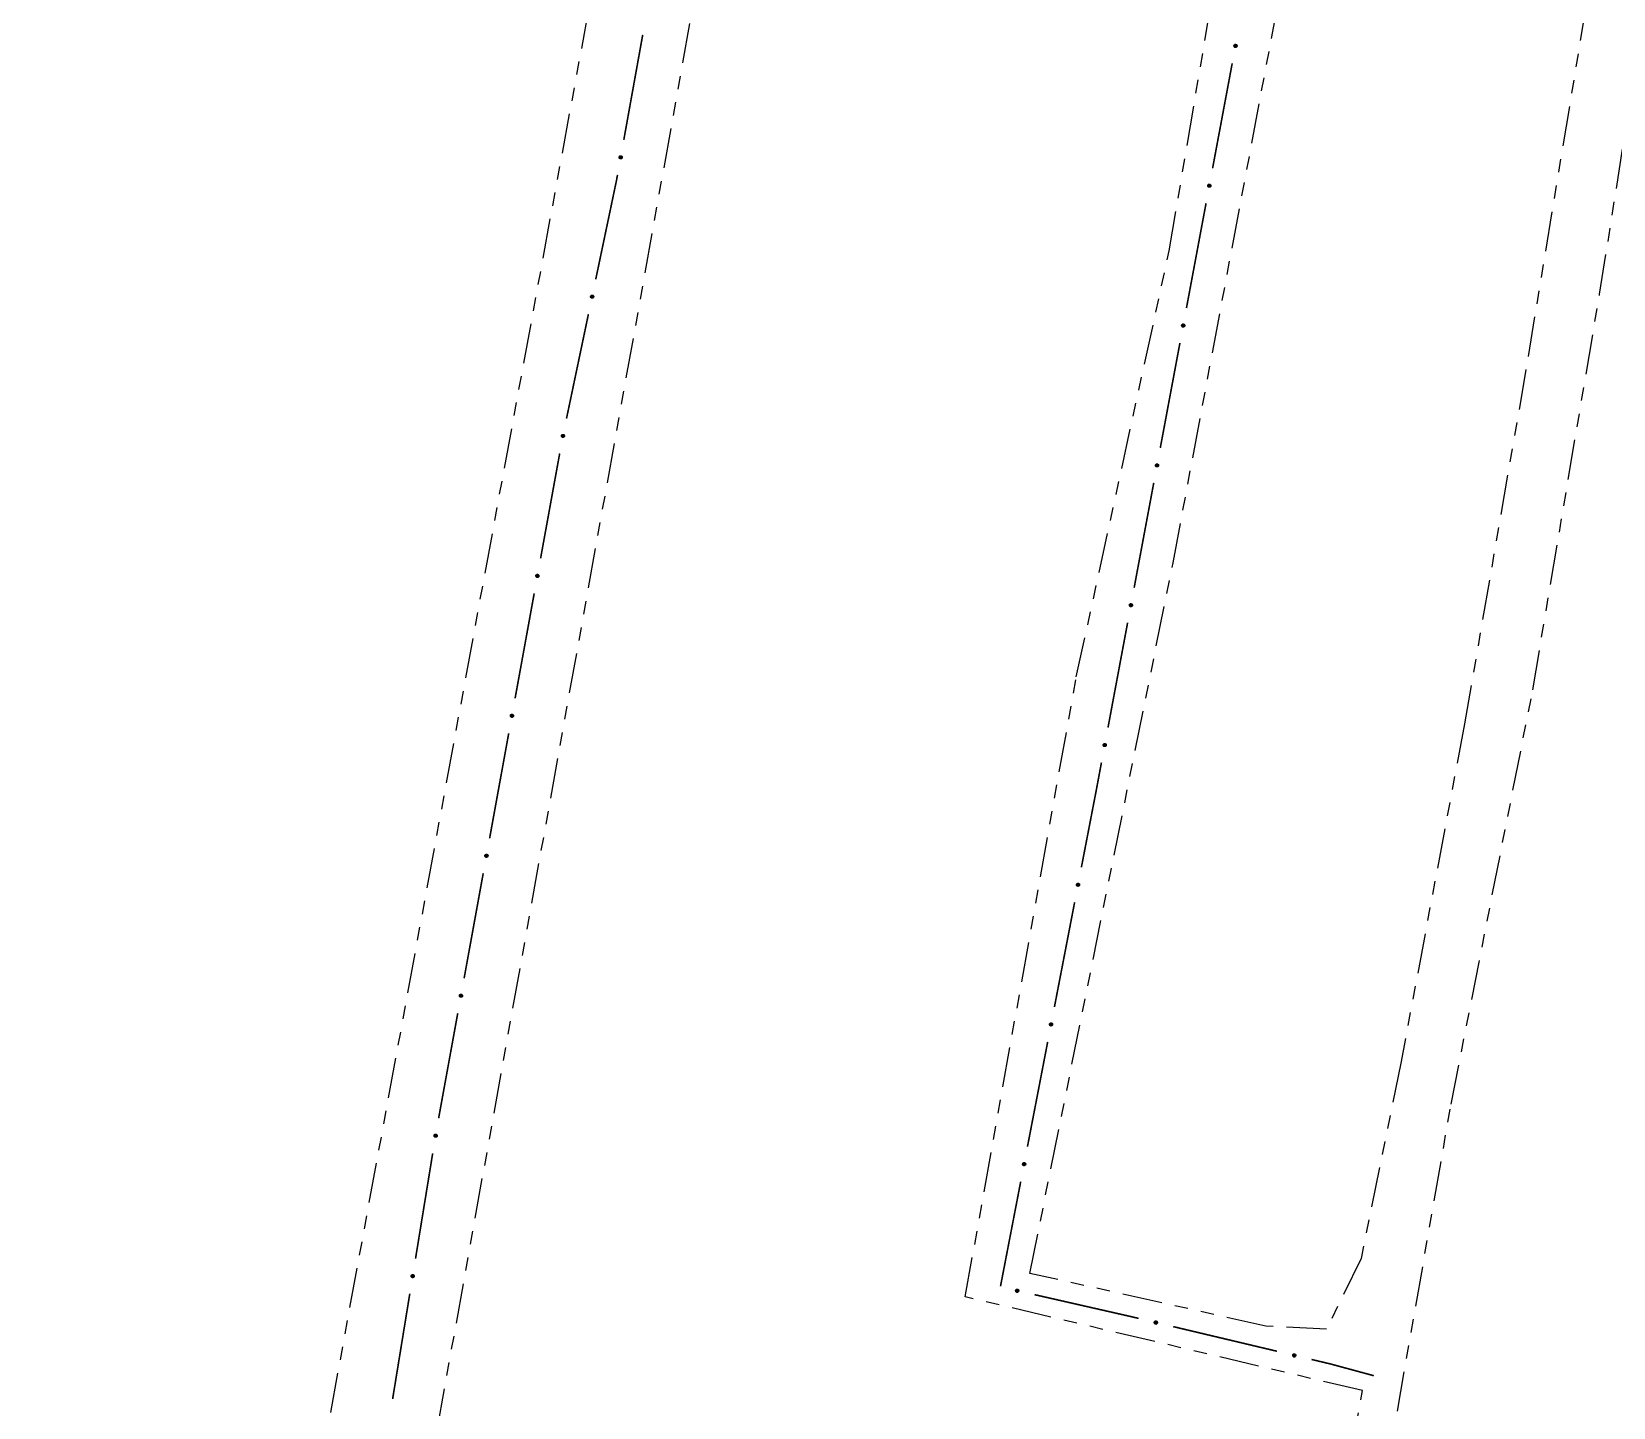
# Model space of a CAD drawing. Extents: x 211453 to 215163, y 4877397 to 4881305.
# Drawn here: x 212489.7 to 212667.6, y 4878217.6 to 4878372.4 of the extents above; entities that cross this region are included whole.
import ezdxf

# ---------------------------------------------------------------- set-up
doc = ezdxf.new("R2010")
doc.units = 0
doc.header["$LTSCALE"] = 1.5
doc.header["$MEASUREMENT"] = 0
doc.linetypes.add('TRACO_25', pattern=[8, 3, -1, 1, -1, 1, -1])
doc.layers.add('SV-EIXO-RUA-N-PAV', color=6, linetype='CONTINUOUS')
doc.layers.add('SV-RUA-NAO-PAV', color=7, linetype='CONTINUOUS')

msp = doc.modelspace()

# ---------------------------------------------------------------- linework, layer by layer
at = {"layer": 'SV-EIXO-RUA-N-PAV', "const_width": 0.18}
for points in [[(212558.424071, 4878372.003974), (212556.297537, 4878360.1939)], [(212624.728048, 4878368.796337), (212622.522119, 4878357.000835)], [(212555.480887, 4878355.658493), (212553.140085, 4878344.509929)], [(212555.588692, 4878356.257208), (212555.480887, 4878355.658493)], [(212621.786809, 4878353.069001), (212619.58088, 4878341.273499)], [(212552.318149, 4878340.595287), (212549.852343, 4878328.851361)], [(212618.84557, 4878337.341664), (212616.639641, 4878325.546162)], [(212549.086227, 4878324.925778), (212546.936211, 4878313.119956)], [(212615.904331, 4878321.614328), (212613.698402, 4878309.818825)], [(212546.219539, 4878309.184682), (212544.069523, 4878297.37886)], [(212612.963093, 4878305.886991), (212610.757163, 4878294.091489)], [(212543.352851, 4878293.443586), (212541.202835, 4878281.637764)], [(212610.021854, 4878290.159655), (212609.470371, 4878287.210779)], [(212609.459562, 4878287.152979), (212607.764516, 4878278.373922)], [(212609.470371, 4878287.210779), (212609.459562, 4878287.152979)], [(212540.486163, 4878277.70249), (212538.336147, 4878265.896668)], [(212607.006208, 4878274.446459), (212604.731284, 4878262.664069)], [(212537.619476, 4878261.961394), (212535.46946, 4878250.155572)], [(212603.972976, 4878258.736605), (212601.698052, 4878246.954215)], [(212534.802781, 4878246.21167), (212532.871027, 4878234.368177)], [(212600.939744, 4878243.026752), (212598.66482, 4878231.244361)], [(212532.227109, 4878230.420346), (212530.295355, 4878218.576853)], [(212602.49636, 4878230.311869), (212613.222094, 4878227.870839)], [(212613.222094, 4878227.870839), (212613.435328, 4878227.82231)], [(212613.435328, 4878227.82231), (212614.195506, 4878227.641811)], [(212618.087302, 4878226.717732), (212629.762691, 4878223.945493)], [(212633.654487, 4878223.021414), (212635.600385, 4878222.559374)], [(212635.600385, 4878222.559374), (212635.760786, 4878222.521288)], [(212635.760786, 4878222.521288), (212640.42779, 4878221.257308)], [(212640.42779, 4878221.257308), (212640.654037, 4878221.196033)]]:
    msp.add_lwpolyline(points, dxfattribs=at)
at = {"layer": 'SV-EIXO-RUA-N-PAV'}
for points in [[(212625.23032, 4878370.883251), (212625.258526, 4878370.843295), (212625.274597, 4878370.803187), (212625.278372, 4878370.765877), (212625.273112, 4878370.732037), (212625.263831, 4878370.698024), (212625.246908, 4878370.665796), (212625.220203, 4878370.634186), (212625.18032, 4878370.605611), (212625.138151, 4878370.591848), (212625.101771, 4878370.586189), (212625.066169, 4878370.589643), (212625.033278, 4878370.599212), (212625.000382, 4878370.617898), (212624.968613, 4878370.645274), (212624.94085, 4878370.686073), (212624.925364, 4878370.725502), (212624.92266, 4878370.761685), (212624.926358, 4878370.797455), (212624.936249, 4878370.832067), (212624.953044, 4878370.863607), (212624.980665, 4878370.895544), (212625.021297, 4878370.922412), (212625.060446, 4878370.938306), (212625.096582, 4878370.941518), (212625.131716, 4878370.937084), (212625.165944, 4878370.928191), (212625.199049, 4878370.912528), (212625.23032, 4878370.883251)], [(212556.076914, 4878358.347453), (212556.105388, 4878358.307688), (212556.121729, 4878358.267689), (212556.125755, 4878358.230405), (212556.120723, 4878358.196531), (212556.111671, 4878358.162456), (212556.094965, 4878358.130114), (212556.068473, 4878358.098326), (212556.028783, 4878358.069483), (212555.986708, 4878358.055437), (212555.950367, 4878358.049533), (212555.914743, 4878358.052747), (212555.881788, 4878358.062095), (212555.848767, 4878358.080559), (212555.816815, 4878358.107721), (212555.788778, 4878358.148332), (212555.773027, 4878358.187656), (212555.770079, 4878358.223821), (212555.773537, 4878358.259614), (212555.783195, 4878358.294292), (212555.799777, 4878358.325944), (212555.827183, 4878358.358066), (212555.867633, 4878358.385207), (212555.906674, 4878358.401365), (212555.942788, 4878358.40482), (212555.97795, 4878358.400622), (212556.012238, 4878358.391959), (212556.045447, 4878358.376519), (212556.076914, 4878358.347453)], [(212622.289081, 4878355.155914), (212622.317287, 4878355.115958), (212622.333358, 4878355.075851), (212622.337133, 4878355.038541), (212622.331873, 4878355.004701), (212622.322592, 4878354.970687), (212622.305669, 4878354.938459), (212622.278964, 4878354.90685), (212622.239081, 4878354.878274), (212622.196912, 4878354.864511), (212622.160532, 4878354.858853), (212622.12493, 4878354.862306), (212622.092039, 4878354.871875), (212622.059143, 4878354.890561), (212622.027375, 4878354.917938), (212621.999611, 4878354.958736), (212621.984126, 4878354.998165), (212621.981421, 4878355.034349), (212621.985119, 4878355.070119), (212621.995011, 4878355.10473), (212622.011805, 4878355.13627), (212622.039426, 4878355.168207), (212622.080058, 4878355.195076), (212622.119207, 4878355.21097), (212622.155343, 4878355.214182), (212622.190477, 4878355.209748), (212622.224705, 4878355.200854), (212622.25781, 4878355.185192), (212622.289081, 4878355.155914)], [(212552.866373, 4878342.670602), (212552.893689, 4878342.630034), (212552.908871, 4878342.589581), (212552.911822, 4878342.552197), (212552.905816, 4878342.518481), (212552.895786, 4878342.484681), (212552.878156, 4878342.452834), (212552.850759, 4878342.421822), (212552.810255, 4878342.394134), (212552.767793, 4878342.381305), (212552.731297, 4878342.376451), (212552.69578, 4878342.38069), (212552.663108, 4878342.390983), (212552.630633, 4878342.41039), (212552.599476, 4878342.438462), (212552.57262, 4878342.479863), (212552.558009, 4878342.519624), (212552.556104, 4878342.555859), (212552.560591, 4878342.591538), (212552.571244, 4878342.625923), (212552.58873, 4878342.657085), (212552.61705, 4878342.688404), (212552.658265, 4878342.714369), (212552.697755, 4878342.729395), (212552.733954, 4878342.731808), (212552.768981, 4878342.7266), (212552.803005, 4878342.716953), (212552.835756, 4878342.700563), (212552.866373, 4878342.670602)], [(212619.347842, 4878339.428578), (212619.376048, 4878339.388622), (212619.392119, 4878339.348514), (212619.395895, 4878339.311204), (212619.390634, 4878339.277364), (212619.381353, 4878339.243351), (212619.364431, 4878339.211122), (212619.337725, 4878339.179513), (212619.297842, 4878339.150938), (212619.255674, 4878339.137175), (212619.219293, 4878339.131516), (212619.183692, 4878339.13497), (212619.1508, 4878339.144539), (212619.117905, 4878339.163224), (212619.086136, 4878339.190601), (212619.058373, 4878339.2314), (212619.042887, 4878339.270829), (212619.040182, 4878339.307012), (212619.043881, 4878339.342782), (212619.053772, 4878339.377394), (212619.070566, 4878339.408934), (212619.098187, 4878339.440871), (212619.138819, 4878339.467739), (212619.177968, 4878339.483633), (212619.214104, 4878339.486845), (212619.249238, 4878339.482411), (212619.283466, 4878339.473518), (212619.316571, 4878339.457855), (212619.347842, 4878339.428578)], [(212549.578605, 4878327.015048), (212549.607, 4878326.975226), (212549.623261, 4878326.935195), (212549.627213, 4878326.897903), (212549.622113, 4878326.864039), (212549.612994, 4878326.829982), (212549.596224, 4878326.797673), (212549.569668, 4878326.765938), (212549.529921, 4878326.737174), (212549.487818, 4878326.723211), (212549.451465, 4878326.71738), (212549.415847, 4878326.720665), (212549.382911, 4878326.730078), (212549.349927, 4878326.748608), (212549.318029, 4878326.775834), (212549.290073, 4878326.8165), (212549.2744, 4878326.855855), (212549.271524, 4878326.892026), (212549.275053, 4878326.927813), (212549.28478, 4878326.962471), (212549.301425, 4878326.99409), (212549.328895, 4878327.026157), (212549.369399, 4878327.053218), (212549.408472, 4878327.069298), (212549.444593, 4878327.072681), (212549.479747, 4878327.068413), (212549.514017, 4878327.059682), (212549.547196, 4878327.044176), (212549.578605, 4878327.015048)], [(212616.406603, 4878323.701241), (212616.434809, 4878323.661285), (212616.45088, 4878323.621177), (212616.454656, 4878323.583868), (212616.449395, 4878323.550028), (212616.440115, 4878323.516014), (212616.423192, 4878323.483786), (212616.396486, 4878323.452177), (212616.356603, 4878323.423601), (212616.314435, 4878323.409838), (212616.278055, 4878323.40418), (212616.242453, 4878323.407633), (212616.209561, 4878323.417202), (212616.176666, 4878323.435888), (212616.144897, 4878323.463264), (212616.117134, 4878323.504063), (212616.101648, 4878323.543492), (212616.098943, 4878323.579676), (212616.102642, 4878323.615446), (212616.112533, 4878323.650057), (212616.129327, 4878323.681597), (212616.156949, 4878323.713534), (212616.19758, 4878323.740403), (212616.236729, 4878323.756297), (212616.272865, 4878323.759509), (212616.307999, 4878323.755075), (212616.342227, 4878323.746181), (212616.375332, 4878323.730518), (212616.406603, 4878323.701241)], [(212546.711917, 4878311.273952), (212546.740312, 4878311.23413), (212546.756573, 4878311.194099), (212546.760525, 4878311.156807), (212546.755425, 4878311.122943), (212546.746306, 4878311.088886), (212546.729536, 4878311.056578), (212546.70298, 4878311.024842), (212546.663233, 4878310.996078), (212546.62113, 4878310.982115), (212546.584777, 4878310.976284), (212546.54916, 4878310.979569), (212546.516223, 4878310.988982), (212546.483239, 4878311.007512), (212546.451341, 4878311.034738), (212546.423385, 4878311.075405), (212546.407713, 4878311.114759), (212546.404837, 4878311.15093), (212546.408366, 4878311.186717), (212546.418093, 4878311.221375), (212546.434737, 4878311.252994), (212546.462207, 4878311.285061), (212546.502711, 4878311.312122), (212546.541784, 4878311.328202), (212546.577905, 4878311.331585), (212546.613059, 4878311.327317), (212546.647329, 4878311.318586), (212546.680508, 4878311.303081), (212546.711917, 4878311.273952)], [(212613.465364, 4878307.973905), (212613.49357, 4878307.933949), (212613.509641, 4878307.893841), (212613.513417, 4878307.856531), (212613.508157, 4878307.822691), (212613.498876, 4878307.788678), (212613.481953, 4878307.756449), (212613.455247, 4878307.72484), (212613.415365, 4878307.696265), (212613.373196, 4878307.682502), (212613.336816, 4878307.676843), (212613.301214, 4878307.680296), (212613.268322, 4878307.689866), (212613.235427, 4878307.708551), (212613.203658, 4878307.735928), (212613.175895, 4878307.776727), (212613.160409, 4878307.816156), (212613.157704, 4878307.852339), (212613.161403, 4878307.888109), (212613.171294, 4878307.922721), (212613.188088, 4878307.954261), (212613.21571, 4878307.986197), (212613.256341, 4878308.013066), (212613.29549, 4878308.02896), (212613.331627, 4878308.032172), (212613.36676, 4878308.027738), (212613.400989, 4878308.018844), (212613.434094, 4878308.003182), (212613.465364, 4878307.973905)], [(212543.845229, 4878295.532856), (212543.873624, 4878295.493034), (212543.889885, 4878295.453003), (212543.893837, 4878295.415711), (212543.888737, 4878295.381847), (212543.879618, 4878295.34779), (212543.862848, 4878295.315482), (212543.836292, 4878295.283746), (212543.796545, 4878295.254982), (212543.754443, 4878295.241019), (212543.71809, 4878295.235188), (212543.682472, 4878295.238473), (212543.649535, 4878295.247887), (212543.616552, 4878295.266416), (212543.584653, 4878295.293642), (212543.556697, 4878295.334309), (212543.541025, 4878295.373663), (212543.538149, 4878295.409834), (212543.541678, 4878295.445621), (212543.551405, 4878295.480279), (212543.568049, 4878295.511898), (212543.595519, 4878295.543966), (212543.636023, 4878295.571026), (212543.675096, 4878295.587106), (212543.711217, 4878295.590489), (212543.746371, 4878295.586221), (212543.780641, 4878295.57749), (212543.81382, 4878295.561985), (212543.845229, 4878295.532856)], [(212610.524126, 4878292.246568), (212610.552331, 4878292.206612), (212610.568402, 4878292.166504), (212610.572178, 4878292.129194), (212610.566918, 4878292.095355), (212610.557637, 4878292.061341), (212610.540714, 4878292.029113), (212610.514008, 4878291.997503), (212610.474126, 4878291.968928), (212610.431957, 4878291.955165), (212610.395577, 4878291.949506), (212610.359975, 4878291.95296), (212610.327084, 4878291.962529), (212610.294188, 4878291.981215), (212610.262419, 4878292.008591), (212610.234656, 4878292.04939), (212610.21917, 4878292.088819), (212610.216466, 4878292.125003), (212610.220164, 4878292.160772), (212610.230055, 4878292.195384), (212610.246849, 4878292.226924), (212610.274471, 4878292.258861), (212610.315103, 4878292.28573), (212610.354251, 4878292.301624), (212610.390388, 4878292.304836), (212610.425521, 4878292.300402), (212610.45975, 4878292.291508), (212610.492855, 4878292.275845), (212610.524126, 4878292.246568)], [(212540.978542, 4878279.79176), (212541.006936, 4878279.751938), (212541.023197, 4878279.711907), (212541.02715, 4878279.674615), (212541.02205, 4878279.640751), (212541.01293, 4878279.606694), (212540.99616, 4878279.574386), (212540.969604, 4878279.54265), (212540.929858, 4878279.513886), (212540.887755, 4878279.499924), (212540.851402, 4878279.494092), (212540.815784, 4878279.497377), (212540.782848, 4878279.506791), (212540.749864, 4878279.52532), (212540.717966, 4878279.552546), (212540.690009, 4878279.593213), (212540.674337, 4878279.632568), (212540.671461, 4878279.668738), (212540.67499, 4878279.704525), (212540.684717, 4878279.739183), (212540.701361, 4878279.770802), (212540.728831, 4878279.80287), (212540.769335, 4878279.82993), (212540.808408, 4878279.84601), (212540.844529, 4878279.849393), (212540.879683, 4878279.845126), (212540.913953, 4878279.836394), (212540.947132, 4878279.820889), (212540.978542, 4878279.79176)], [(212607.520685, 4878276.530397), (212607.548657, 4878276.490277), (212607.564493, 4878276.450075), (212607.56805, 4878276.412744), (212607.562592, 4878276.378936), (212607.553112, 4878276.344977), (212607.536001, 4878276.312848), (212607.50911, 4878276.281396), (212607.469061, 4878276.253054), (212607.426813, 4878276.239538), (212607.3904, 4878276.234093), (212607.354819, 4878276.237754), (212607.321984, 4878276.247516), (212607.289199, 4878276.266394), (212607.25759, 4878276.293956), (212607.230067, 4878276.334917), (212607.214812, 4878276.374435), (212607.212319, 4878276.410634), (212607.216227, 4878276.446382), (212607.22632, 4878276.480935), (212607.243299, 4878276.512376), (212607.271107, 4878276.544151), (212607.311895, 4878276.570781), (212607.351136, 4878276.586446), (212607.387291, 4878276.589446), (212607.422398, 4878276.584807), (212607.456573, 4878276.575713), (212607.489586, 4878276.559857), (212607.520685, 4878276.530397)], [(212538.111854, 4878264.050664), (212538.140248, 4878264.010842), (212538.156509, 4878263.970811), (212538.160462, 4878263.933519), (212538.155362, 4878263.899655), (212538.146242, 4878263.865598), (212538.129472, 4878263.83329), (212538.102917, 4878263.801554), (212538.06317, 4878263.77279), (212538.021067, 4878263.758828), (212537.984714, 4878263.752997), (212537.949096, 4878263.756281), (212537.91616, 4878263.765695), (212537.883176, 4878263.784224), (212537.851278, 4878263.81145), (212537.823322, 4878263.852117), (212537.807649, 4878263.891472), (212537.804773, 4878263.927642), (212537.808302, 4878263.963429), (212537.818029, 4878263.998087), (212537.834674, 4878264.029707), (212537.862144, 4878264.061774), (212537.902647, 4878264.088835), (212537.941721, 4878264.104914), (212537.977841, 4878264.108297), (212538.012995, 4878264.10403), (212538.047266, 4878264.095298), (212538.080444, 4878264.079793), (212538.111854, 4878264.050664)], [(212604.487453, 4878260.820543), (212604.515424, 4878260.780423), (212604.53126, 4878260.740222), (212604.534818, 4878260.70289), (212604.529359, 4878260.669082), (212604.51988, 4878260.635123), (212604.502769, 4878260.602995), (212604.475878, 4878260.571542), (212604.435829, 4878260.543201), (212604.393581, 4878260.529685), (212604.357168, 4878260.524239), (212604.321587, 4878260.527901), (212604.288752, 4878260.537663), (212604.255966, 4878260.55654), (212604.224358, 4878260.584102), (212604.196834, 4878260.625063), (212604.18158, 4878260.664582), (212604.179087, 4878260.700781), (212604.182995, 4878260.736528), (212604.193088, 4878260.771081), (212604.210067, 4878260.802522), (212604.237875, 4878260.834297), (212604.278663, 4878260.860927), (212604.317904, 4878260.876592), (212604.354058, 4878260.879593), (212604.389165, 4878260.874953), (212604.423341, 4878260.865859), (212604.456354, 4878260.850003), (212604.487453, 4878260.820543)], [(212535.256515, 4878248.309671), (212535.285639, 4878248.27038), (212535.302636, 4878248.230656), (212535.307276, 4878248.193444), (212535.302802, 4878248.159491), (212535.294313, 4878248.125271), (212535.278142, 4878248.092659), (212535.252177, 4878248.060439), (212535.212968, 4878248.030946), (212535.17113, 4878248.016209), (212535.13489, 4878248.009708), (212535.099218, 4878248.012335), (212535.066114, 4878248.021139), (212535.032793, 4878248.039056), (212535.000398, 4878248.065688), (212534.971696, 4878248.105832), (212534.9553, 4878248.144891), (212534.951757, 4878248.181003), (212534.954625, 4878248.216848), (212534.96371, 4878248.25168), (212534.979769, 4878248.283601), (212535.006642, 4878248.31617), (212535.046639, 4878248.343974), (212535.085409, 4878248.360772), (212535.121461, 4878248.364821), (212535.156688, 4878248.361203), (212535.191114, 4878248.353106), (212535.224573, 4878248.338215), (212535.256515, 4878248.309671)], [(212601.454221, 4878245.11069), (212601.482192, 4878245.070569), (212601.498028, 4878245.030368), (212601.501585, 4878244.993037), (212601.496127, 4878244.959228), (212601.486647, 4878244.92527), (212601.469536, 4878244.893141), (212601.442646, 4878244.861688), (212601.402597, 4878244.833347), (212601.360348, 4878244.819831), (212601.323936, 4878244.814385), (212601.288355, 4878244.818047), (212601.25552, 4878244.827809), (212601.222734, 4878244.846687), (212601.191126, 4878244.874249), (212601.163602, 4878244.915209), (212601.148347, 4878244.954728), (212601.145855, 4878244.990927), (212601.149762, 4878245.026674), (212601.159856, 4878245.061227), (212601.176834, 4878245.092669), (212601.204642, 4878245.124443), (212601.24543, 4878245.151074), (212601.284672, 4878245.166739), (212601.320826, 4878245.169739), (212601.355933, 4878245.165099), (212601.390109, 4878245.156005), (212601.423122, 4878245.140149), (212601.454221, 4878245.11069)], [(212532.680842, 4878232.518347), (212532.709967, 4878232.479056), (212532.726964, 4878232.439332), (212532.731604, 4878232.40212), (212532.72713, 4878232.368167), (212532.718641, 4878232.333947), (212532.70247, 4878232.301335), (212532.676504, 4878232.269115), (212532.637295, 4878232.239622), (212532.595457, 4878232.224885), (212532.559218, 4878232.218384), (212532.523546, 4878232.221011), (212532.490441, 4878232.229815), (212532.457121, 4878232.247732), (212532.424726, 4878232.274364), (212532.396024, 4878232.314508), (212532.379628, 4878232.353567), (212532.376085, 4878232.389679), (212532.378952, 4878232.425525), (212532.388038, 4878232.460356), (212532.404096, 4878232.492277), (212532.43097, 4878232.524846), (212532.470967, 4878232.55265), (212532.509737, 4878232.569448), (212532.545789, 4878232.573497), (212532.581016, 4878232.569879), (212532.615441, 4878232.561782), (212532.648901, 4878232.546891), (212532.680842, 4878232.518347)], [(212600.430556, 4878230.894912), (212600.471579, 4878230.921543), (212600.512281, 4878230.936042), (212600.54971, 4878230.938364), (212600.583319, 4878230.931792), (212600.616946, 4878230.921196), (212600.648492, 4878230.903032), (212600.679039, 4878230.875118), (212600.706042, 4878230.834154), (212600.718155, 4878230.791482), (212600.722395, 4878230.754909), (212600.717559, 4878230.719469), (212600.706718, 4878230.686974), (212600.686768, 4878230.65483), (212600.658176, 4878230.62415), (212600.616329, 4878230.597994), (212600.576328, 4878230.584053), (212600.540066, 4878230.582758), (212600.504467, 4878230.587844), (212600.470267, 4878230.599074), (212600.439403, 4878230.617082), (212600.408565, 4878230.645924), (212600.383296, 4878230.68757), (212600.368937, 4878230.727308), (212600.367132, 4878230.763541), (212600.372929, 4878230.798476), (212600.383147, 4878230.832333), (212600.400085, 4878230.864804), (212600.430556, 4878230.894912)], [(212616.027041, 4878227.320067), (212616.068311, 4878227.346313), (212616.109147, 4878227.360431), (212616.146596, 4878227.362403), (212616.180142, 4878227.355517), (212616.213669, 4878227.344607), (212616.245044, 4878227.326149), (212616.275328, 4878227.29795), (212616.301947, 4878227.256736), (212616.31366, 4878227.213952), (212616.317558, 4878227.177342), (212616.312391, 4878227.141948), (212616.301247, 4878227.109556), (212616.280996, 4878227.0776), (212616.252119, 4878227.047188), (212616.210029, 4878227.021425), (212616.169899, 4878227.007859), (212616.133627, 4878227.006903), (212616.098078, 4878227.012322), (212616.063983, 4878227.023871), (212616.03329, 4878227.042166), (212616.002722, 4878227.071296), (212615.977845, 4878227.113176), (212615.963857, 4878227.153046), (212615.962392, 4878227.189295), (212615.968515, 4878227.224174), (212615.979049, 4878227.257934), (212615.99629, 4878227.290245), (212616.027041, 4878227.320067)], [(212631.594226, 4878223.623749), (212631.635496, 4878223.649995), (212631.676332, 4878223.664113), (212631.71378, 4878223.666085), (212631.747327, 4878223.659199), (212631.780853, 4878223.648288), (212631.812228, 4878223.629831), (212631.842513, 4878223.601632), (212631.869131, 4878223.560418), (212631.880844, 4878223.517634), (212631.884742, 4878223.481023), (212631.879576, 4878223.44563), (212631.868431, 4878223.413238), (212631.848181, 4878223.381282), (212631.819304, 4878223.35087), (212631.777214, 4878223.325107), (212631.737084, 4878223.311541), (212631.700812, 4878223.310584), (212631.665262, 4878223.316004), (212631.631168, 4878223.327553), (212631.600474, 4878223.345848), (212631.569907, 4878223.374978), (212631.545029, 4878223.416858), (212631.531041, 4878223.456728), (212631.529576, 4878223.492977), (212631.535699, 4878223.527856), (212631.546234, 4878223.561616), (212631.563474, 4878223.593927), (212631.594226, 4878223.623749)]]:
    msp.add_lwpolyline(points, close=True, dxfattribs=at)
for points in [[(212624.936249, 4878370.832067), (212624.925364, 4878370.725502)], [(212624.944473, 4878370.843454), (212624.933806, 4878370.712184)], [(212624.953044, 4878370.863607), (212624.94085, 4878370.686073)], [(212624.968181, 4878370.873725), (212624.955702, 4878370.673385)], [(212624.980665, 4878370.895544), (212624.968613, 4878370.645274)], [(212625.001779, 4878370.904922), (212624.984554, 4878370.634672)], [(212625.021297, 4878370.922412), (212625.000382, 4878370.617898)], [(212625.039488, 4878370.92841), (212625.016668, 4878370.613397)], [(212625.060446, 4878370.938306), (212625.033278, 4878370.599212)], [(212625.07712, 4878370.936642), (212625.049785, 4878370.597486)], [(212625.096582, 4878370.941518), (212625.066169, 4878370.589643)], [(212625.113247, 4878370.936827), (212625.081725, 4878370.590125)], [(212625.131716, 4878370.937084), (212625.101771, 4878370.586189)], [(212625.14921, 4878370.928713), (212625.122628, 4878370.59358)], [(212625.165944, 4878370.928191), (212625.138151, 4878370.591848)], [(212625.181488, 4878370.915736), (212625.160512, 4878370.603154)], [(212625.199049, 4878370.912528), (212625.18032, 4878370.605611)], [(212625.212762, 4878370.897394), (212625.19906, 4878370.623708)], [(212625.23032, 4878370.883251), (212625.220203, 4878370.634186)], [(212625.244799, 4878370.860862), (212625.234501, 4878370.657338)], [(212625.258526, 4878370.843295), (212625.246908, 4878370.665796)], [(212625.267785, 4878370.820471), (212625.256027, 4878370.690793)], [(212625.274597, 4878370.803187), (212625.263831, 4878370.698024)], [(212555.783195, 4878358.294292), (212555.773027, 4878358.187656)], [(212555.791342, 4878358.305734), (212555.781558, 4878358.174395)], [(212555.799777, 4878358.325944), (212555.788778, 4878358.148332)], [(212555.814845, 4878358.336164), (212555.803714, 4878358.135744)], [(212555.827183, 4878358.358066), (212555.816815, 4878358.107721)], [(212555.848233, 4878358.367587), (212555.832827, 4878358.097227)], [(212555.867633, 4878358.385207), (212555.848767, 4878358.080559)], [(212555.885783, 4878358.391328), (212555.865083, 4878358.076168)], [(212555.906674, 4878358.401365), (212555.881788, 4878358.062095)], [(212555.923359, 4878358.399813), (212555.898306, 4878358.06048)], [(212555.942788, 4878358.40482), (212555.914743, 4878358.052747)], [(212555.959484, 4878358.40024), (212555.930295, 4878358.053334)], [(212555.97795, 4878358.400622), (212555.950367, 4878358.049533)], [(212555.995501, 4878358.392369), (212555.971174, 4878358.057065)], [(212556.012238, 4878358.391959), (212555.986708, 4878358.055437)], [(212556.027865, 4878358.379609), (212556.008992, 4878358.066893)], [(212556.045447, 4878358.376519), (212556.028783, 4878358.069483)], [(212556.059262, 4878358.361477), (212556.047401, 4878358.087706)], [(212556.076914, 4878358.347453), (212556.068473, 4878358.098326)], [(212556.091544, 4878358.325162), (212556.082615, 4878358.121573)], [(212556.105388, 4878358.307688), (212556.094965, 4878358.130114)], [(212556.114801, 4878358.284926), (212556.103916, 4878358.155172)], [(212556.121729, 4878358.267689), (212556.111671, 4878358.162456)], [(212621.995011, 4878355.10473), (212621.984126, 4878354.998165)], [(212622.003235, 4878355.116117), (212621.992567, 4878354.984847)], [(212622.011805, 4878355.13627), (212621.999611, 4878354.958736)], [(212622.026942, 4878355.146388), (212622.014463, 4878354.946048)], [(212622.039426, 4878355.168207), (212622.027375, 4878354.917938)], [(212622.06054, 4878355.177586), (212622.043316, 4878354.907336)], [(212622.080058, 4878355.195076), (212622.059143, 4878354.890561)], [(212622.098249, 4878355.201074), (212622.075429, 4878354.88606)], [(212622.119207, 4878355.21097), (212622.092039, 4878354.871875)], [(212622.135881, 4878355.209306), (212622.108547, 4878354.870149)], [(212622.155343, 4878355.214182), (212622.12493, 4878354.862306)], [(212622.172008, 4878355.20949), (212622.140486, 4878354.862788)], [(212622.190477, 4878355.209748), (212622.160532, 4878354.858853)], [(212622.207972, 4878355.201377), (212622.18139, 4878354.866244)], [(212622.224705, 4878355.200854), (212622.196912, 4878354.864511)], [(212622.240249, 4878355.188399), (212622.219273, 4878354.875817)], [(212622.25781, 4878355.185192), (212622.239081, 4878354.878274)], [(212622.271523, 4878355.170057), (212622.257821, 4878354.896372)], [(212622.289081, 4878355.155914), (212622.278964, 4878354.90685)], [(212622.30356, 4878355.133526), (212622.293262, 4878354.930001)], [(212622.317287, 4878355.115958), (212622.305669, 4878354.938459)], [(212622.326547, 4878355.093134), (212622.314789, 4878354.963456)], [(212622.333358, 4878355.075851), (212622.322592, 4878354.970687)], [(212552.571244, 4878342.625923), (212552.558009, 4878342.519624)], [(212552.579717, 4878342.637126), (212552.566154, 4878342.506123)], [(212552.58873, 4878342.657085), (212552.57262, 4878342.479863)], [(212552.604087, 4878342.666866), (212552.587188, 4878342.46685)], [(212552.61705, 4878342.688404), (212552.599476, 4878342.438462)], [(212552.638366, 4878342.697314), (212552.615179, 4878342.42751)], [(212552.658265, 4878342.714369), (212552.630633, 4878342.41039)], [(212552.676584, 4878342.719964), (212552.646815, 4878342.405531)], [(212552.697755, 4878342.729395), (212552.663108, 4878342.390983)], [(212552.714389, 4878342.727363), (212552.679573, 4878342.388893)], [(212552.733954, 4878342.731808), (212552.69578, 4878342.38069)], [(212552.750511, 4878342.72675), (212552.711343, 4878342.380828)], [(212552.768981, 4878342.7266), (212552.731297, 4878342.376451)], [(212552.786287, 4878342.717844), (212552.752312, 4878342.38338)], [(212552.803005, 4878342.716953), (212552.767793, 4878342.381305)], [(212552.81827, 4878342.704158), (212552.790398, 4878342.392115)], [(212552.835756, 4878342.700563), (212552.810255, 4878342.394134)], [(212552.849132, 4878342.685129), (212552.82939, 4878342.411814)], [(212552.866373, 4878342.670602), (212552.850759, 4878342.421822)], [(212552.880354, 4878342.6479), (212552.865565, 4878342.444652)], [(212552.893689, 4878342.630034), (212552.878156, 4878342.452834)], [(212552.902443, 4878342.607011), (212552.887825, 4878342.477624)], [(212552.908871, 4878342.589581), (212552.895786, 4878342.484681)], [(212619.053772, 4878339.377394), (212619.042887, 4878339.270829)], [(212619.061996, 4878339.388781), (212619.051328, 4878339.257511)], [(212619.070566, 4878339.408934), (212619.058373, 4878339.2314)], [(212619.085703, 4878339.419052), (212619.073224, 4878339.218711)], [(212619.098187, 4878339.440871), (212619.086136, 4878339.190601)], [(212619.119301, 4878339.450249), (212619.102077, 4878339.179999)], [(212619.138819, 4878339.467739), (212619.117905, 4878339.163224)], [(212619.15701, 4878339.473737), (212619.134191, 4878339.158724)], [(212619.177968, 4878339.483633), (212619.1508, 4878339.144539)], [(212619.194642, 4878339.481969), (212619.167308, 4878339.142813)], [(212619.214104, 4878339.486845), (212619.183692, 4878339.13497)], [(212619.230769, 4878339.482154), (212619.199247, 4878339.135452)], [(212619.249238, 4878339.482411), (212619.219293, 4878339.131516)], [(212619.266733, 4878339.47404), (212619.240151, 4878339.138907)], [(212619.283466, 4878339.473518), (212619.255674, 4878339.137175)], [(212619.29901, 4878339.461063), (212619.278034, 4878339.148481)], [(212619.316571, 4878339.457855), (212619.297842, 4878339.150938)], [(212619.330284, 4878339.44272), (212619.316582, 4878339.169035)], [(212619.347842, 4878339.428578), (212619.337725, 4878339.179513)], [(212619.362322, 4878339.406189), (212619.352023, 4878339.202665)], [(212619.376048, 4878339.388622), (212619.364431, 4878339.211122)], [(212619.385308, 4878339.365798), (212619.37355, 4878339.23612)], [(212619.392119, 4878339.348514), (212619.381353, 4878339.243351)], [(212549.28478, 4878326.962471), (212549.2744, 4878326.855855)], [(212549.29295, 4878326.973897), (212549.282905, 4878326.842578)], [(212549.301425, 4878326.99409), (212549.290073, 4878326.8165)], [(212549.316514, 4878327.00428), (212549.304984, 4878326.803883)], [(212549.328895, 4878327.026157), (212549.318029, 4878326.775834)], [(212549.349964, 4878327.035636), (212549.33402, 4878326.765307)], [(212549.369399, 4878327.053218), (212549.349927, 4878326.748608)], [(212549.387561, 4878327.059302), (212549.366234, 4878326.744184)], [(212549.408472, 4878327.069298), (212549.382911, 4878326.730078)], [(212549.425154, 4878327.067713), (212549.399427, 4878326.728431)], [(212549.444593, 4878327.072681), (212549.415847, 4878326.720665)], [(212549.46128, 4878327.068069), (212549.431401, 4878326.721221)], [(212549.479747, 4878327.068413), (212549.451465, 4878326.71738)], [(212549.497281, 4878327.060125), (212549.472287, 4878326.72487)], [(212549.514017, 4878327.059682), (212549.487818, 4878326.723211)], [(212549.52962, 4878327.047301), (212549.510125, 4878326.734623)], [(212549.547196, 4878327.044176), (212549.529921, 4878326.737174)], [(212549.560981, 4878327.029107), (212549.548575, 4878326.75536)], [(212549.578605, 4878327.015048), (212549.569668, 4878326.765938)], [(212549.59319, 4878326.992728), (212549.583856, 4878326.789157)], [(212549.607, 4878326.975226), (212549.596224, 4878326.797673)], [(212549.616368, 4878326.952446), (212549.605224, 4878326.822714)], [(212549.623261, 4878326.935195), (212549.612994, 4878326.829982)], [(212616.112533, 4878323.650057), (212616.101648, 4878323.543492)], [(212616.120757, 4878323.661444), (212616.110089, 4878323.530174)], [(212616.129327, 4878323.681597), (212616.117134, 4878323.504063)], [(212616.144464, 4878323.691715), (212616.131985, 4878323.491375)], [(212616.156949, 4878323.713534), (212616.144897, 4878323.463264)], [(212616.178062, 4878323.722913), (212616.160838, 4878323.452663)], [(212616.19758, 4878323.740403), (212616.176666, 4878323.435888)], [(212616.215771, 4878323.746401), (212616.192952, 4878323.431387)], [(212616.236729, 4878323.756297), (212616.209561, 4878323.417202)], [(212616.253403, 4878323.754633), (212616.226069, 4878323.415476)], [(212616.272865, 4878323.759509), (212616.242453, 4878323.407633)], [(212616.28953, 4878323.754817), (212616.258008, 4878323.408115)], [(212616.307999, 4878323.755075), (212616.278055, 4878323.40418)], [(212616.325494, 4878323.746704), (212616.298912, 4878323.411571)], [(212616.342227, 4878323.746181), (212616.314435, 4878323.409838)], [(212616.357771, 4878323.733726), (212616.336795, 4878323.421144)], [(212616.375332, 4878323.730518), (212616.356603, 4878323.423601)], [(212616.389046, 4878323.715384), (212616.375343, 4878323.441699)], [(212616.406603, 4878323.701241), (212616.396486, 4878323.452177)], [(212616.421083, 4878323.678853), (212616.410784, 4878323.475328)], [(212616.434809, 4878323.661285), (212616.423192, 4878323.483786)], [(212616.444069, 4878323.638461), (212616.432311, 4878323.508783)], [(212616.45088, 4878323.621177), (212616.440115, 4878323.516014)], [(212546.418093, 4878311.221375), (212546.407713, 4878311.114759)], [(212546.426263, 4878311.232801), (212546.416217, 4878311.101482)], [(212546.434737, 4878311.252994), (212546.423385, 4878311.075405)], [(212546.449826, 4878311.263184), (212546.438296, 4878311.062787)], [(212546.462207, 4878311.285061), (212546.451341, 4878311.034738)], [(212546.483276, 4878311.29454), (212546.467332, 4878311.024212)], [(212546.502711, 4878311.312122), (212546.483239, 4878311.007512)], [(212546.520873, 4878311.318206), (212546.499547, 4878311.003088)], [(212546.541784, 4878311.328202), (212546.516223, 4878310.988982)], [(212546.558466, 4878311.326617), (212546.532739, 4878310.987335)], [(212546.577905, 4878311.331585), (212546.54916, 4878310.979569)], [(212546.594592, 4878311.326973), (212546.564713, 4878310.980125)], [(212546.613059, 4878311.327317), (212546.584777, 4878310.976284)], [(212546.630593, 4878311.319029), (212546.6056, 4878310.983774)], [(212546.647329, 4878311.318586), (212546.62113, 4878310.982115)], [(212546.662932, 4878311.306205), (212546.643437, 4878310.993527)], [(212546.680508, 4878311.303081), (212546.663233, 4878310.996078)], [(212546.694293, 4878311.288011), (212546.681887, 4878311.014264)], [(212546.711917, 4878311.273952), (212546.70298, 4878311.024842)], [(212546.726503, 4878311.251632), (212546.717169, 4878311.048061)], [(212546.740312, 4878311.23413), (212546.729536, 4878311.056578)], [(212546.74968, 4878311.21135), (212546.738536, 4878311.081618)], [(212546.756573, 4878311.194099), (212546.746306, 4878311.088886)], [(212613.171294, 4878307.922721), (212613.160409, 4878307.816156)], [(212613.179518, 4878307.934108), (212613.16885, 4878307.802838)], [(212613.188088, 4878307.954261), (212613.175895, 4878307.776727)], [(212613.203225, 4878307.964379), (212613.190746, 4878307.764038)], [(212613.21571, 4878307.986197), (212613.203658, 4878307.735928)], [(212613.236823, 4878307.995576), (212613.219599, 4878307.725326)], [(212613.256341, 4878308.013066), (212613.235427, 4878307.708551)], [(212613.274532, 4878308.019064), (212613.251713, 4878307.70405)], [(212613.29549, 4878308.02896), (212613.268322, 4878307.689866)], [(212613.312164, 4878308.027296), (212613.28483, 4878307.68814)], [(212613.331627, 4878308.032172), (212613.301214, 4878307.680296)], [(212613.348292, 4878308.027481), (212613.31677, 4878307.680779)], [(212613.36676, 4878308.027738), (212613.336816, 4878307.676843)], [(212613.384255, 4878308.019367), (212613.357673, 4878307.684234)], [(212613.400989, 4878308.018844), (212613.373196, 4878307.682502)], [(212613.416533, 4878308.00639), (212613.395556, 4878307.693808)], [(212613.434094, 4878308.003182), (212613.415365, 4878307.696265)], [(212613.447807, 4878307.988047), (212613.434105, 4878307.714362)], [(212613.465364, 4878307.973905), (212613.455247, 4878307.72484)], [(212613.479844, 4878307.951516), (212613.469545, 4878307.747992)], [(212613.49357, 4878307.933949), (212613.481953, 4878307.756449)], [(212613.50283, 4878307.911125), (212613.491072, 4878307.781447)], [(212613.509641, 4878307.893841), (212613.498876, 4878307.788678)], [(212543.551405, 4878295.480279), (212543.541025, 4878295.373663)], [(212543.559575, 4878295.491705), (212543.549529, 4878295.360386)], [(212543.568049, 4878295.511898), (212543.556697, 4878295.334309)], [(212543.583138, 4878295.522088), (212543.571608, 4878295.321691)], [(212543.595519, 4878295.543966), (212543.584653, 4878295.293642)], [(212543.616588, 4878295.553444), (212543.600644, 4878295.283116)], [(212543.636023, 4878295.571026), (212543.616552, 4878295.266416)], [(212543.654185, 4878295.577111), (212543.632859, 4878295.261992)], [(212543.675096, 4878295.587106), (212543.649535, 4878295.247887)], [(212543.691778, 4878295.585521), (212543.666051, 4878295.246239)], [(212543.711217, 4878295.590489), (212543.682472, 4878295.238473)], [(212543.727904, 4878295.585877), (212543.698025, 4878295.239029)], [(212543.746371, 4878295.586221), (212543.71809, 4878295.235188)], [(212543.763905, 4878295.577933), (212543.738912, 4878295.242678)], [(212543.780641, 4878295.57749), (212543.754443, 4878295.241019)], [(212543.796244, 4878295.565109), (212543.776749, 4878295.252431)], [(212543.81382, 4878295.561985), (212543.796545, 4878295.254982)], [(212543.827605, 4878295.546915), (212543.8152, 4878295.273168)], [(212543.845229, 4878295.532856), (212543.836292, 4878295.283746)], [(212543.859815, 4878295.510536), (212543.850481, 4878295.306965)], [(212543.873624, 4878295.493034), (212543.862848, 4878295.315482)], [(212543.882992, 4878295.470254), (212543.871849, 4878295.340522)], [(212543.889885, 4878295.453003), (212543.879618, 4878295.34779)], [(212610.230055, 4878292.195384), (212610.21917, 4878292.088819)], [(212610.238279, 4878292.206771), (212610.227612, 4878292.075501)], [(212610.246849, 4878292.226924), (212610.234656, 4878292.04939)], [(212610.261987, 4878292.237042), (212610.249507, 4878292.036702)], [(212610.274471, 4878292.258861), (212610.262419, 4878292.008591)], [(212610.295585, 4878292.26824), (212610.27836, 4878291.99799)], [(212610.315103, 4878292.28573), (212610.294188, 4878291.981215)], [(212610.333293, 4878292.291728), (212610.310474, 4878291.976714)], [(212610.354251, 4878292.301624), (212610.327084, 4878291.962529)], [(212610.370926, 4878292.29996), (212610.343591, 4878291.960803)], [(212610.390388, 4878292.304836), (212610.359975, 4878291.95296)], [(212610.407053, 4878292.300144), (212610.375531, 4878291.953442)], [(212610.425521, 4878292.300402), (212610.395577, 4878291.949506)], [(212610.443016, 4878292.292031), (212610.416434, 4878291.956898)], [(212610.45975, 4878292.291508), (212610.431957, 4878291.955165)], [(212610.475294, 4878292.279053), (212610.454317, 4878291.966471)], [(212610.492855, 4878292.275845), (212610.474126, 4878291.968928)], [(212610.506568, 4878292.260711), (212610.492866, 4878291.987026)], [(212610.524126, 4878292.246568), (212610.514008, 4878291.997503)], [(212610.538605, 4878292.22418), (212610.528307, 4878292.020655)], [(212610.552331, 4878292.206612), (212610.540714, 4878292.029113)], [(212610.561591, 4878292.183788), (212610.549833, 4878292.05411)], [(212610.568402, 4878292.166504), (212610.557637, 4878292.061341)], [(212540.684717, 4878279.739183), (212540.674337, 4878279.632568)], [(212540.692887, 4878279.750609), (212540.682841, 4878279.61929)], [(212540.701361, 4878279.770802), (212540.690009, 4878279.593213)], [(212540.716451, 4878279.780992), (212540.704921, 4878279.580595)], [(212540.728831, 4878279.80287), (212540.717966, 4878279.552546)], [(212540.7499, 4878279.812348), (212540.733957, 4878279.54202)], [(212540.769335, 4878279.82993), (212540.749864, 4878279.52532)], [(212540.787498, 4878279.836015), (212540.766171, 4878279.520896)], [(212540.808408, 4878279.84601), (212540.782848, 4878279.506791)], [(212540.82509, 4878279.844425), (212540.799363, 4878279.505143)], [(212540.844529, 4878279.849393), (212540.815784, 4878279.497377)], [(212540.861216, 4878279.844781), (212540.831337, 4878279.497933)], [(212540.879683, 4878279.845126), (212540.851402, 4878279.494092)], [(212540.897218, 4878279.836837), (212540.872224, 4878279.501583)], [(212540.913953, 4878279.836394), (212540.887755, 4878279.499924)], [(212540.929556, 4878279.824013), (212540.910061, 4878279.511335)], [(212540.947132, 4878279.820889), (212540.929858, 4878279.513886)], [(212540.960917, 4878279.805819), (212540.948512, 4878279.532072)], [(212540.978542, 4878279.79176), (212540.969604, 4878279.54265)], [(212540.993127, 4878279.76944), (212540.983793, 4878279.565869)], [(212541.006936, 4878279.751938), (212540.99616, 4878279.574386)], [(212541.016304, 4878279.729158), (212541.005161, 4878279.599426)], [(212541.023197, 4878279.711907), (212541.01293, 4878279.606694)], [(212607.22632, 4878276.480935), (212607.214812, 4878276.374435)], [(212607.234611, 4878276.492274), (212607.223175, 4878276.361068)], [(212607.243299, 4878276.512376), (212607.230067, 4878276.334917)], [(212607.258495, 4878276.522405), (212607.244843, 4878276.322141)], [(212607.271107, 4878276.544151), (212607.25759, 4878276.293956)], [(212607.292275, 4878276.553406), (212607.273469, 4878276.283261)], [(212607.311895, 4878276.570781), (212607.289199, 4878276.266394)], [(212607.330121, 4878276.576672), (212607.305458, 4878276.261798)], [(212607.351136, 4878276.586446), (212607.321984, 4878276.247516)], [(212607.3678, 4878276.584684), (212607.338481, 4878276.245694)], [(212607.387291, 4878276.589446), (212607.354819, 4878276.237754)], [(212607.403928, 4878276.584657), (212607.370377, 4878276.238145)], [(212607.422398, 4878276.584807), (212607.3904, 4878276.234093)], [(212607.439843, 4878276.576333), (212607.4113, 4878276.241362)], [(212607.456573, 4878276.575713), (212607.426813, 4878276.239538)], [(212607.472044, 4878276.563167), (212607.449239, 4878276.250713)], [(212607.489586, 4878276.559857), (212607.469061, 4878276.253054)], [(212607.503211, 4878276.544642), (212607.487907, 4878276.271042)], [(212607.520685, 4878276.530397), (212607.50911, 4878276.281396)], [(212607.535033, 4878276.507924), (212607.523544, 4878276.304463)], [(212607.548657, 4878276.490277), (212607.536001, 4878276.312848)], [(212607.557783, 4878276.467399), (212607.545266, 4878276.337792)], [(212607.564493, 4878276.450075), (212607.553112, 4878276.344977)], [(212537.818029, 4878263.998087), (212537.807649, 4878263.891472)], [(212537.826199, 4878264.009513), (212537.816153, 4878263.878194)], [(212537.834674, 4878264.029707), (212537.823322, 4878263.852117)], [(212537.849763, 4878264.039896), (212537.838233, 4878263.839499)], [(212537.862144, 4878264.061774), (212537.851278, 4878263.81145)], [(212537.883213, 4878264.071252), (212537.867269, 4878263.800924)], [(212537.902647, 4878264.088835), (212537.883176, 4878263.784224)], [(212537.92081, 4878264.094919), (212537.899483, 4878263.7798)], [(212537.941721, 4878264.104914), (212537.91616, 4878263.765695)], [(212537.958402, 4878264.103329), (212537.932675, 4878263.764047)], [(212537.977841, 4878264.108297), (212537.949096, 4878263.756281)], [(212537.994528, 4878264.103685), (212537.964649, 4878263.756837)], [(212538.012995, 4878264.10403), (212537.984714, 4878263.752997)], [(212538.03053, 4878264.095741), (212538.005536, 4878263.760487)], [(212538.047266, 4878264.095298), (212538.021067, 4878263.758828)], [(212538.062868, 4878264.082917), (212538.043373, 4878263.770239)], [(212538.080444, 4878264.079793), (212538.06317, 4878263.77279)], [(212538.094229, 4878264.064723), (212538.081824, 4878263.790976)], [(212538.111854, 4878264.050664), (212538.102917, 4878263.801554)], [(212538.126439, 4878264.028344), (212538.117105, 4878263.824773)], [(212538.140248, 4878264.010842), (212538.129472, 4878263.83329)], [(212538.149616, 4878263.988062), (212538.138473, 4878263.85833)], [(212538.156509, 4878263.970811), (212538.146242, 4878263.865598)], [(212604.193088, 4878260.771081), (212604.18158, 4878260.664582)], [(212604.201379, 4878260.78242), (212604.189943, 4878260.651215)], [(212604.210067, 4878260.802522), (212604.196834, 4878260.625063)], [(212604.225263, 4878260.812552), (212604.211611, 4878260.612288)], [(212604.237875, 4878260.834297), (212604.224358, 4878260.584102)], [(212604.259043, 4878260.843552), (212604.240237, 4878260.573407)], [(212604.278663, 4878260.860927), (212604.255966, 4878260.55654)], [(212604.296888, 4878260.866819), (212604.272226, 4878260.551944)], [(212604.317904, 4878260.876592), (212604.288752, 4878260.537663)], [(212604.334568, 4878260.874831), (212604.305249, 4878260.53584)], [(212604.354058, 4878260.879593), (212604.321587, 4878260.527901)], [(212604.370696, 4878260.874804), (212604.337145, 4878260.528292)], [(212604.389165, 4878260.874953), (212604.357168, 4878260.524239)], [(212604.406611, 4878260.86648), (212604.378068, 4878260.531508)], [(212604.423341, 4878260.865859), (212604.393581, 4878260.529685)], [(212604.438812, 4878260.853314), (212604.416007, 4878260.54086)], [(212604.456354, 4878260.850003), (212604.435829, 4878260.543201)], [(212604.469978, 4878260.834789), (212604.454675, 4878260.561188)], [(212604.487453, 4878260.820543), (212604.475878, 4878260.571542)], [(212604.501801, 4878260.79807), (212604.490312, 4878260.59461)], [(212604.515424, 4878260.780423), (212604.502769, 4878260.602995)], [(212604.524551, 4878260.757545), (212604.512034, 4878260.627938)], [(212604.53126, 4878260.740222), (212604.51988, 4878260.635123)], [(212534.96371, 4878248.25168), (212534.9553, 4878248.144891)], [(212534.971668, 4878248.263255), (212534.964048, 4878248.131773)], [(212534.979769, 4878248.283601), (212534.971696, 4878248.105832)], [(212534.994667, 4878248.294068), (212534.986838, 4878248.093492)], [(212535.006642, 4878248.31617), (212535.000398, 4878248.065688)], [(212535.027532, 4878248.326036), (212535.016581, 4878248.055459)], [(212535.046639, 4878248.343974), (212535.032793, 4878248.039056)], [(212535.064686, 4878248.350392), (212535.049179, 4878248.034934)], [(212535.085409, 4878248.360772), (212535.066114, 4878248.021139)], [(212535.102117, 4878248.359495), (212535.082657, 4878248.019796)], [(212535.121461, 4878248.364821), (212535.099218, 4878248.012335)], [(212535.138231, 4878248.360518), (212535.114758, 4878248.013177)], [(212535.156688, 4878248.361203), (212535.13489, 4878248.009708)], [(212535.174373, 4878248.35324), (212535.155571, 4878248.017581)], [(212535.191114, 4878248.353106), (212535.17113, 4878248.016209)], [(212535.206942, 4878248.341015), (212535.193222, 4878248.028031)], [(212535.224573, 4878248.338215), (212535.212968, 4878248.030946)], [(212535.238634, 4878248.323403), (212535.231283, 4878248.049474)], [(212535.256515, 4878248.309671), (212535.252177, 4878248.060439)], [(212535.271509, 4878248.287624), (212535.265934, 4878248.083916)], [(212535.285639, 4878248.27038), (212535.278142, 4878248.092659)], [(212535.295426, 4878248.247777), (212535.286679, 4878248.117861)], [(212535.302636, 4878248.230656), (212535.294313, 4878248.125271)], [(212601.159856, 4878245.061227), (212601.148347, 4878244.954728)], [(212601.168146, 4878245.072566), (212601.156711, 4878244.941361)], [(212601.176834, 4878245.092669), (212601.163602, 4878244.915209)], [(212601.192031, 4878245.102698), (212601.178379, 4878244.902434)], [(212601.204642, 4878245.124443), (212601.191126, 4878244.874249)], [(212601.22581, 4878245.133698), (212601.207005, 4878244.863554)], [(212601.24543, 4878245.151074), (212601.222734, 4878244.846687)], [(212601.263656, 4878245.156965), (212601.238994, 4878244.84209)], [(212601.284672, 4878245.166739), (212601.25552, 4878244.827809)], [(212601.301336, 4878245.164977), (212601.272017, 4878244.825986)], [(212601.320826, 4878245.169739), (212601.288355, 4878244.818047)], [(212601.337464, 4878245.16495), (212601.303913, 4878244.818438)], [(212601.355933, 4878245.165099), (212601.323936, 4878244.814385)], [(212601.373379, 4878245.156626), (212601.344836, 4878244.821655)], [(212601.390109, 4878245.156005), (212601.360348, 4878244.819831)], [(212601.40558, 4878245.14346), (212601.382774, 4878244.831006)], [(212601.423122, 4878245.140149), (212601.402597, 4878244.833347)], [(212601.436746, 4878245.124935), (212601.421442, 4878244.851335)], [(212601.454221, 4878245.11069), (212601.442646, 4878244.861688)], [(212601.468569, 4878245.088217), (212601.45708, 4878244.884756)], [(212601.482192, 4878245.070569), (212601.469536, 4878244.893141)], [(212601.491318, 4878245.047691), (212601.478802, 4878244.918084)], [(212601.498028, 4878245.030368), (212601.486647, 4878244.92527)], [(212532.388038, 4878232.460356), (212532.379628, 4878232.353567)], [(212532.395996, 4878232.471931), (212532.388376, 4878232.340449)], [(212532.404096, 4878232.492277), (212532.396024, 4878232.314508)], [(212532.418995, 4878232.502744), (212532.411165, 4878232.302168)], [(212532.43097, 4878232.524846), (212532.424726, 4878232.274364)], [(212532.45186, 4878232.534712), (212532.440908, 4878232.264135)], [(212532.470967, 4878232.55265), (212532.457121, 4878232.247732)], [(212532.489014, 4878232.559068), (212532.473507, 4878232.24361)], [(212532.509737, 4878232.569448), (212532.490441, 4878232.229815)], [(212532.526445, 4878232.568171), (212532.506984, 4878232.228472)], [(212532.545789, 4878232.573497), (212532.523546, 4878232.221011)], [(212532.562558, 4878232.569194), (212532.539086, 4878232.221853)], [(212532.581016, 4878232.569879), (212532.559218, 4878232.218384)], [(212532.5987, 4878232.561916), (212532.579898, 4878232.226257)], [(212532.615441, 4878232.561782), (212532.595457, 4878232.224885)], [(212532.63127, 4878232.549691), (212532.617549, 4878232.236707)], [(212532.648901, 4878232.546891), (212532.637295, 4878232.239622)], [(212532.662961, 4878232.532079), (212532.655611, 4878232.25815)], [(212532.680842, 4878232.518347), (212532.676504, 4878232.269115)], [(212532.695837, 4878232.4963), (212532.690262, 4878232.292592)], [(212532.709967, 4878232.479056), (212532.70247, 4878232.301335)], [(212532.719754, 4878232.456453), (212532.711007, 4878232.326537)], [(212532.726964, 4878232.439332), (212532.718641, 4878232.333947)], [(212600.367132, 4878230.763541), (212600.717559, 4878230.719469)], [(212600.368937, 4878230.727308), (212600.706718, 4878230.686974)], [(212600.371248, 4878230.743904), (212600.709085, 4878230.703402)], [(212600.372468, 4878230.780011), (212600.717683, 4878230.735031)], [(212600.372929, 4878230.798476), (212600.722395, 4878230.754909)], [(212600.37801, 4878230.705981), (212600.691898, 4878230.670929)], [(212600.381974, 4878230.815632), (212600.71582, 4878230.776038)], [(212600.383147, 4878230.832333), (212600.718155, 4878230.791482)], [(212600.383296, 4878230.68757), (212600.686768, 4878230.65483)], [(212600.396197, 4878230.847381), (212600.707727, 4878230.814265)], [(212600.400014, 4878230.667387), (212600.66939, 4878230.639667)], [(212600.400085, 4878230.864804), (212600.706042, 4878230.834154)], [(212600.408565, 4878230.645924), (212600.658176, 4878230.62415)], [(212600.415742, 4878230.877918), (212600.688687, 4878230.853583)], [(212600.429882, 4878230.632601), (212600.629585, 4878230.612341)], [(212600.430556, 4878230.894912), (212600.679039, 4878230.875118)], [(212600.439403, 4878230.617082), (212600.616329, 4878230.597994)], [(212600.453491, 4878230.90851), (212600.656461, 4878230.890305)], [(212600.459208, 4878230.607735), (212600.589964, 4878230.59197)], [(212600.470267, 4878230.599074), (212600.576328, 4878230.584053)], [(212600.471579, 4878230.921543), (212600.648492, 4878230.903032)], [(212600.494746, 4878230.929908), (212600.623869, 4878230.913116)], [(212600.512281, 4878230.936042), (212600.616946, 4878230.921196)], [(212615.962392, 4878227.189295), (212616.312391, 4878227.141948)], [(212615.963857, 4878227.153046), (212616.301247, 4878227.109556)], [(212615.966323, 4878227.169621), (212616.303767, 4878227.125961)], [(212615.967881, 4878227.205715), (212616.31266, 4878227.157508)], [(212615.968515, 4878227.224174), (212616.317558, 4878227.177342)], [(212615.972731, 4878227.131635), (212616.286277, 4878227.09365)], [(212615.97772, 4878227.241245), (212616.311181, 4878227.198531)], [(212615.977845, 4878227.113176), (212616.280996, 4878227.0776)], [(212615.979049, 4878227.257934), (212616.31366, 4878227.213952)], [(212615.992239, 4878227.272859), (212616.303445, 4878227.236832)], [(212615.994373, 4878227.092837), (212616.263478, 4878227.062599)], [(212615.99629, 4878227.290245), (212616.301947, 4878227.256736)], [(212616.002722, 4878227.071296), (212616.252119, 4878227.047188)], [(212616.012068, 4878227.303212), (212616.284774, 4878227.276327)], [(212616.023914, 4878227.057774), (212616.223419, 4878227.035647)], [(212616.027041, 4878227.320067), (212616.275328, 4878227.29795)], [(212616.03329, 4878227.042166), (212616.210029, 4878227.021425)], [(212616.050102, 4878227.33345), (212616.252893, 4878227.313348)], [(212616.053006, 4878227.032634), (212616.183609, 4878227.015648)], [(212616.063983, 4878227.023871), (212616.169899, 4878227.007859)], [(212616.068311, 4878227.346313), (212616.245044, 4878227.326149)], [(212616.091555, 4878227.354462), (212616.220515, 4878227.336463)], [(212616.109147, 4878227.360431), (212616.213669, 4878227.344607)], [(212631.529576, 4878223.492977), (212631.879576, 4878223.44563)], [(212631.531041, 4878223.456728), (212631.868431, 4878223.413238)], [(212631.533508, 4878223.473303), (212631.870951, 4878223.429643)], [(212631.535066, 4878223.509397), (212631.879844, 4878223.46119)], [(212631.535699, 4878223.527856), (212631.884742, 4878223.481023)], [(212631.539915, 4878223.435317), (212631.853462, 4878223.397332)], [(212631.544905, 4878223.544927), (212631.878365, 4878223.502213)], [(212631.545029, 4878223.416858), (212631.848181, 4878223.381282)], [(212631.546234, 4878223.561616), (212631.880844, 4878223.517634)], [(212631.559423, 4878223.576541), (212631.87063, 4878223.540514)], [(212631.561557, 4878223.396519), (212631.830662, 4878223.366281)], [(212631.563474, 4878223.593927), (212631.869131, 4878223.560418)], [(212631.569907, 4878223.374978), (212631.819304, 4878223.35087)], [(212631.579253, 4878223.606894), (212631.851959, 4878223.580009)], [(212631.591098, 4878223.361456), (212631.790603, 4878223.339329)], [(212631.594226, 4878223.623749), (212631.842513, 4878223.601632)], [(212631.600474, 4878223.345848), (212631.777214, 4878223.325107)], [(212631.617287, 4878223.637132), (212631.820078, 4878223.61703)], [(212631.635496, 4878223.649995), (212631.812228, 4878223.629831)], [(212631.65874, 4878223.658144), (212631.7877, 4878223.640145)], [(212631.676332, 4878223.664113), (212631.780853, 4878223.648288)], [(212631.62019, 4878223.336316), (212631.750793, 4878223.31933)], [(212631.631168, 4878223.327553), (212631.737084, 4878223.311541)]]:
    msp.add_lwpolyline(points, dxfattribs=at)
at = {"layer": 'SV-RUA-NAO-PAV', "linetype": 'TRACO_25'}
for points in [[(212617.140293, 4878074.712647, 12.499917), (212628.709205, 4878138.807951, 12.859773), (212639.176781, 4878193.563959, 13.439541), (212649.344888, 4878251.719688, 13.459533), (212658.53132, 4878298.336298, 13.319589), (212666.057542, 4878342.85302, 13.479525), (212674.364903, 4878395.269141, 13.359572), (212678.967801, 4878416.467614, 13.759412), (212684.874133, 4878434.980703, 13.799397), (212694.381457, 4878448.427359, 13.101729), (212696.548952, 4878450.204644, 13.101729), (212704.72026, 4878456.904887, 13.101729), (212712.519278, 4878463.582969, 13.101729), (212718.265895, 4878469.10117, 13.101729), (212719.937833, 4878471.770797, 13.101729), (212725.405704, 4878481.618474, 13.073353), (212737.710211, 4878506.302768, 13.054436), (212747.916182, 4878524.888394, 12.912555), (212748.975016, 4878525.217373, 12.912555), (212751.238972, 4878520.895274, 12.600417), (212753.019827, 4878516.915965, 12.600417)], [(212583.192836, 4877907.369287, 11.100478), (212585.542009, 4877921.163022, 11.100478), (212587.520859, 4877933.082888, 10.980526), (212593.285436, 4877965.920477, 11.280406), (212598.811057, 4878005.597516, 12.080086), (212607.196531, 4878045.514631, 12.739821), (212615.963313, 4878094.271057, 12.679845), (212631.094385, 4878174.225223, 13.139661), (212639.380676, 4878219.521908, 13.23962), (212594.705112, 4878230.059586, 13.799397), (212607.194814, 4878299.794473, 14.559092), (212617.641361, 4878347.711023, 14.639059), (212627.329336, 4878404.786821, 15.438739), (212581.719885, 4878407.793073, 15.438739), (212570.071033, 4878408.706619, 15.678642), (212513.883472, 4878096.154489, 16.155893), (212501.610668, 4878099.042583, 16.138195), (212558.952004, 4878410.64277, 15.359512), (212496.616288, 4878415.44944, 15.855038), (212440.837233, 4878137.646026, 14.987868), (212355.76979, 4878090.512134, 14.740106), (212366.775747, 4878161.329648, 14.722408)], [(212664.602593, 4878375.79036, 13.879364), (212657.756786, 4878334.31342, 13.859372), (212650.851232, 4878294.496347, 13.639461), (212643.685947, 4878256.359131, 13.519508), (212639.22292, 4878234.360727, 13.259613), (212635.341972, 4878226.421227, 13.139661), (212628.522461, 4878226.780971, 13.159653), (212601.965046, 4878232.699618, 13.159653), (212618.076053, 4878312.633818, 14.359172), (212630.76542, 4878380.228882, 14.639059)]]:
    msp.add_polyline3d(points, dxfattribs=at)

doc.saveas('drawing.dxf')
